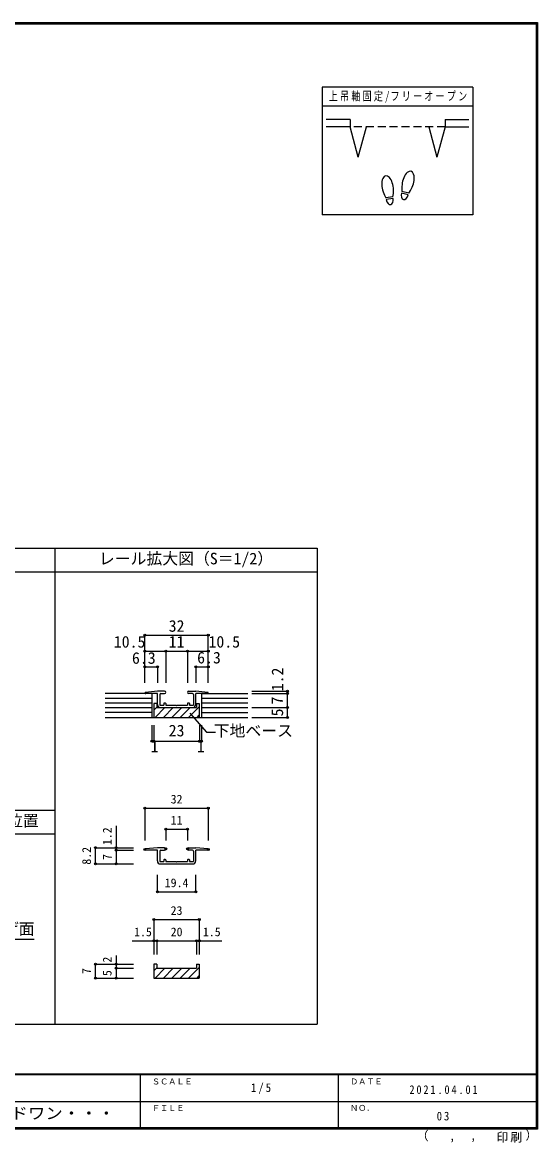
# Model space of a CAD drawing. Units: millimetres, scale not verified, with parts at other scales. Extents: x -973 to 977, y -718 to 696.
# Drawn here: x 327 to 977, y -718 to 696 of the extents above; entities that cross this region are included whole.
import ezdxf
from ezdxf.enums import TextEntityAlignment as Align

# ---------------------------------------------------------------- set-up
doc = ezdxf.new("R2010")
doc.units = ezdxf.units.MM
doc.header["$LTSCALE"] = 5
doc.header["$PDMODE"] = 32
doc.header["$PDSIZE"] = 2.5
doc.linetypes.add('DASHED1', pattern=[1.8, 1.2, -0.6])
doc.linetypes.add('DASHED2', pattern=[3, 2, -1])
for name, color, linetype in [('0-0_補助線', 7, 'Continuous'), ('0-8_戸当り', 3, 'Continuous'), ('0-A_文字', 7, 'Continuous'), ('0-E', 4, 'Continuous'), ('1-E', 7, 'Continuous'), ('F-1_枠', 6, 'Continuous'), ('F-A_文字', 7, 'Continuous')]:
    doc.layers.add(name, color=color, linetype=linetype)
doc.styles.add('ＭＳ ゴシック', font='')
doc.styles.get('ＭＳ ゴシック').set_extended_font_data('MS Gothic')

# ---------------------------------------------------------------- blocks, each defined once
blk = doc.blocks.new('01')
at = {"layer": '0-0_補助線'}
for p, q in [((-24.25, 10.045), (-39.25, 8.545)), ((-24.25, 7.045), (-39.25, 7.045)), ((-15.25, 10.045), (-24.25, 10.045)), ((-24.25, -6.705), (-24.25, 7.045)), ((-21.25, 5.795), (-21.25, -7.455)), ((-20, 7.045), (-15.25, 7.045)), ((15.25, 10.045), (24.25, 10.045)), ((20, 7.045), (15.25, 7.045)), ((21.25, 5.795), (21.25, -7.455)), ((39.25, 8.545), (24.25, 10.045)), ((39.25, 7.045), (24.25, 7.045)), ((24.25, -6.705), (24.25, 7.045)), ((-21.25, -7.455), (-16.25, -7.455)), ((-20.5, -10.455), (20.5, -10.455)), ((-16.25, -5.455), (-16.25, -7.455)), ((-14.25, -4.955), (-15.75, -4.955)), ((-13.75, -5.455), (-13.75, -7.455)), ((13.75, -5.455), (13.75, -7.455)), ((15.75, -4.955), (14.25, -4.955)), ((16.25, -5.455), (16.25, -7.455)), ((16.25, -7.455), (21.25, -7.455))]:
    blk.add_line(p, q, dxfattribs=at)
blk.add_lwpolyline([(-13.75, -7.455), (-0.75, -7.455), (0, -8.205), (0.75, -7.455), (13.75, -7.455)], dxfattribs=at)
for centre, radius, start, end in [((-39.25, 7.795), 0.75, 90, 270), ((-20, 5.795), 1.25, 90, 180), ((-15.25, 8.545), 1.5, 0, 90), ((-15.25, 8.545), 1.5, 270, 0), ((15.25, 8.545), 1.5, 90, 180), ((15.25, 8.545), 1.5, 180, 270), ((20, 5.795), 1.25, 0, 90), ((39.25, 7.795), 0.75, 270, 90), ((-20.5, -6.705), 3.75, 180, 270), ((-15.75, -5.455), 0.5, 90, 180), ((-14.25, -5.455), 0.5, 0, 90), ((14.25, -5.455), 0.5, 90, 180), ((15.75, -5.455), 0.5, 0, 90), ((20.5, -6.705), 3.75, 270, 0)]:
    blk.add_arc(centre, radius, start, end, dxfattribs=at)

msp = doc.modelspace()

# ---------------------------------------------------------------- linework, layer by layer
at = {"layer": '0-8_戸当り', "color": 2}
for p, q in [((739.986, 573.251), (709.986, 573.251)), ((739.986, 573.251), (739.986, 564.251)), ((859.986, 573.251), (859.986, 564.251)), ((859.986, 573.251), (889.986, 573.251)), ((739.986, 564.251), (709.986, 564.251)), ((750.339, 525.614), (739.986, 564.251)), ((750.339, 525.614), (760.692, 564.251)), ((839.281, 564.251), (849.634, 525.614)), ((859.986, 564.251), (849.634, 525.614)), ((859.986, 564.251), (889.986, 564.251))]:
    msp.add_line(p, q, dxfattribs=at)
at = {"layer": '0-8_戸当り', "color": 7, "linetype": 'DASHED2'}
msp.add_line((859.986, 564.251), (739.986, 564.251), dxfattribs=at)
at = {"layer": '0-8_戸当り'}
for p, q in [((814.022, 480.235), (805.542, 482.507)), ((794.011, 475.878), (785.365, 474.353)), ((794.376, 473.81), (785.73, 472.285)), ((813.479, 478.206), (804.998, 480.478))]:
    msp.add_line(p, q, dxfattribs=at)
for centre, major_axis, ratio, start_param, end_param in [((813.267, 494.378), (3.644, 13.601), 0.5, 4.34059143, 8.22577918), ((787.35, 488.377), (-2.445, 13.867), 0.5, 4.34059143, 8.22577918), ((787.42, 487.981), (-2.963, 16.802), 0.4, 1.85063327, 2.44287679), ((787.42, 487.981), (-2.963, 16.802), 0.4, 3.84030852, 4.43255203), ((813.163, 493.989), (4.416, 16.48), 0.4, 1.85063327, 2.44287679), ((813.163, 493.989), (4.416, 16.48), 0.4, 3.84030852, 4.43255203), ((790.053, 473.047), (-1.27, 7.205), 0.6, 1.57079633, 4.71238898), ((809.238, 479.342), (1.894, 7.067), 0.6, 1.57079633, 4.71238898)]:
    msp.add_ellipse(centre, major_axis=major_axis, ratio=ratio, start_param=start_param, end_param=end_param, dxfattribs=at)
at = {"layer": '0-A_文字', "color": 3}
for p, q in [((704.986, 614.167), (704.986, 453.167)), ((894.986, 614.167), (704.986, 614.167)), ((894.986, 590.167), (704.986, 590.167))]:
    msp.add_line(p, q, dxfattribs=at)
msp.add_lwpolyline([(894.986, 614.167), (894.986, 453.167), (704.986, 453.167)], dxfattribs=at)
at = {"layer": '0-E', "color": 3}
for p, q in [((36.653, 32.5), (367.598, 32.5)), ((367.598, 32.5), (698.543, 32.5)), ((367.598, 32.5), (367.598, -568.322)), ((698.543, 32.5), (698.543, -568.322)), ((36.653, 2.5), (367.598, 2.5)), ((367.598, 2.5), (698.543, 2.5)), ((36.653, -298.322), (367.598, -298.322)), ((36.653, -328.322), (367.598, -328.322))]:
    msp.add_line(p, q, dxfattribs=at)
at = {"layer": '0-E'}
for p, q in [((481.149, -295.687), (561.149, -295.687)), ((481.149, -295.687), (481.149, -336.575)), ((561.149, -295.687), (561.149, -336.575)), ((444.84, -317.88), (444.84, -348.628)), ((507.399, -322.264), (534.899, -322.264)), ((507.399, -322.264), (507.399, -336.575)), ((534.899, -322.264), (534.899, -336.575)), ((418.766, -366.128), (418.766, -345.628)), ((418.766, -345.628), (444.84, -345.628)), ((444.84, -345.628), (466.647, -345.628)), ((444.84, -348.628), (466.647, -348.628)), ((444.84, -348.628), (444.84, -366.128)), ((418.766, -366.128), (444.84, -366.128)), ((444.84, -366.128), (466.647, -366.128)), ((496.899, -401.277), (496.899, -380.008)), ((545.399, -401.277), (545.399, -380.008)), ((496.899, -401.277), (545.399, -401.277)), ((492.399, -436.222), (549.82, -436.222)), ((492.399, -436.222), (492.399, -463.213)), ((549.82, -436.222), (549.82, -463.213)), ((464.998, -463.213), (496.149, -463.213)), ((492.399, -463.213), (492.399, -480.632)), ((496.149, -463.213), (496.149, -480.632)), ((496.149, -463.213), (546.149, -463.213)), ((546.149, -463.213), (546.149, -480.632)), ((546.149, -463.213), (578.367, -463.213)), ((549.82, -463.213), (549.82, -480.632)), ((418.766, -510.162), (418.766, -492.662)), ((418.766, -492.662), (444.84, -492.662)), ((444.84, -481.575), (444.84, -497.662)), ((444.84, -492.662), (466.647, -492.662)), ((444.84, -497.662), (466.647, -497.662)), ((444.84, -497.662), (444.84, -510.162)), ((418.766, -510.162), (444.84, -510.162)), ((444.84, -510.162), (466.647, -510.162))]:
    msp.add_line(p, q, dxfattribs=at)
at = {"layer": '0-E', "color": 7}
msp.add_line((240.592, -461.237), (341.323, -461.237), dxfattribs=at)
at = {"layer": '0-E', "color": 3}
msp.add_lwpolyline([(36.653, 32.5), (36.653, -568.322), (698.543, -568.322)], dxfattribs=at)
at = {"layer": '0-E', "color": 7}
for p in [(481.149, -295.687), (561.149, -295.687), (507.399, -322.264), (534.899, -322.264), (418.766, -345.628), (444.84, -345.628), (444.84, -348.628), (481.149, -347.878), (507.399, -347.128), (534.899, -347.128), (561.149, -347.878), (418.766, -366.128), (444.84, -366.128), (496.899, -401.277), (545.399, -401.277), (492.399, -436.222), (549.82, -436.222), (492.399, -463.213), (496.149, -463.213), (546.149, -463.213), (549.82, -463.213), (418.766, -492.662), (444.84, -492.662), (418.766, -510.162), (444.84, -497.662), (444.84, -510.162)]:
    msp.add_point(p, dxfattribs=at)
at = {"layer": '1-E', "color": 4}
for p, q in [((481.149, -137.575), (481.149, -77.575)), ((481.149, -77.575), (561.149, -77.575)), ((561.149, -137.575), (561.149, -77.575)), ((481.149, -97.575), (561.149, -97.575)), ((507.399, -97.575), (507.399, -137.575)), ((534.899, -97.575), (534.899, -137.575)), ((545.399, -117.575), (561.149, -117.575)), ((545.399, -117.575), (545.399, -137.575)), ((616.149, -148.215), (661.149, -148.215)), ((616.149, -151.215), (661.149, -151.215)), ((661.149, -181.215), (661.149, -148.215)), ((492.399, -172.098), (496.149, -168.348)), ((493.889, -181.215), (506.389, -168.715)), ((504.495, -181.215), (516.995, -168.715)), ((515.102, -181.215), (527.602, -168.715)), ((525.708, -181.215), (538.208, -168.715)), ((536.315, -181.215), (549.82, -167.71)), ((616.149, -168.715), (661.149, -168.715)), ((546.922, -181.215), (549.82, -178.316)), ((616.149, -181.215), (661.149, -181.215)), ((489.899, -191.129), (489.899, -211.129)), ((492.399, -191.129), (492.399, -211.129)), ((549.899, -191.129), (549.899, -211.129)), ((552.399, -191.129), (552.399, -211.129)), ((489.899, -211.129), (552.399, -211.129)), ((492.399, -501.045), (496.149, -497.295)), ((493.889, -510.162), (506.389, -497.662)), ((504.495, -510.162), (516.995, -497.662)), ((515.102, -510.162), (527.602, -497.662)), ((525.708, -510.162), (538.208, -497.662)), ((536.315, -510.162), (549.82, -496.657)), ((546.922, -510.162), (549.82, -507.264))]:
    msp.add_line(p, q, dxfattribs=at)
at = {"layer": '1-E', "color": 2}
for p, q in [((489.935, -151.215), (431.149, -151.215)), ((489.899, -151.215), (489.899, -181.215)), ((552.363, -151.215), (611.149, -151.215)), ((552.399, -151.215), (552.399, -181.215)), ((431.149, -181.215), (611.149, -181.215))]:
    msp.add_line(p, q, dxfattribs=at)
at = {"layer": '1-E'}
for p, q in [((496.899, -148.215), (481.899, -149.715)), ((496.899, -151.215), (481.899, -151.215)), ((505.899, -148.215), (496.899, -148.215)), ((496.899, -164.965), (496.899, -151.215)), ((499.899, -152.465), (499.899, -165.715)), ((501.149, -151.215), (505.899, -151.215)), ((536.399, -148.215), (545.399, -148.215)), ((541.149, -151.215), (536.399, -151.215)), ((542.399, -152.465), (542.399, -165.715)), ((560.399, -149.715), (545.399, -148.215)), ((560.399, -151.215), (545.399, -151.215)), ((545.399, -164.965), (545.399, -151.215)), ((489.899, -157.215), (431.149, -157.215)), ((489.899, -163.215), (431.149, -163.215)), ((489.899, -169.215), (431.149, -169.215)), ((499.899, -165.715), (504.899, -165.715)), ((500.649, -168.715), (541.649, -168.715)), ((504.899, -163.715), (504.899, -165.715)), ((506.899, -163.215), (505.399, -163.215)), ((507.399, -163.715), (507.399, -165.715)), ((534.899, -163.715), (534.899, -165.715)), ((536.899, -163.215), (535.399, -163.215)), ((537.399, -163.715), (537.399, -165.715)), ((537.399, -165.715), (542.399, -165.715)), ((611.149, -157.286), (552.399, -157.286)), ((611.149, -163.286), (552.399, -163.286)), ((611.149, -169.286), (552.399, -169.286)), ((489.899, -175.215), (431.149, -175.215)), ((537.916, -175.97), (559.029, -199.751)), ((611.149, -175.286), (552.399, -175.286)), ((559.029, -199.751), (570.121, -199.751))]:
    msp.add_line(p, q, dxfattribs=at)
at = {"layer": '1-E', "color": 3}
for p, q in [((496.149, -163.715), (492.399, -163.715)), ((496.149, -163.715), (496.149, -168.715)), ((496.149, -168.715), (546.149, -168.715)), ((546.149, -163.715), (549.82, -163.715)), ((546.149, -163.715), (546.149, -168.715)), ((549.82, -163.714), (549.82, -181.215)), ((496.149, -492.662), (492.399, -492.662)), ((496.149, -492.662), (496.149, -497.662)), ((546.149, -492.662), (549.82, -492.662)), ((546.149, -492.662), (546.149, -497.662)), ((549.82, -492.662), (549.82, -510.162)), ((496.149, -497.662), (546.149, -497.662))]:
    msp.add_line(p, q, dxfattribs=at)
at = {"layer": '1-E', "color": 4}
msp.add_lwpolyline([(481.149, -117.575), (496.899, -117.575), (496.899, -137.575)], dxfattribs=at)
at = {"layer": '1-E', "color": 3}
for points in [[(492.399, -163.714), (492.399, -181.215), (549.82, -181.215)], [(492.399, -492.662), (492.399, -510.162), (549.82, -510.162)]]:
    msp.add_lwpolyline(points, dxfattribs=at)
at = {"layer": '1-E'}
msp.add_lwpolyline([(507.399, -165.715), (520.399, -165.715), (521.149, -166.465), (521.899, -165.715), (534.899, -165.715)], dxfattribs=at)
for centre, radius, start, end in [((481.899, -150.465), 0.75, 90, 270), ((501.149, -152.465), 1.25, 90, 180), ((505.899, -149.715), 1.5, 0, 90), ((505.899, -149.715), 1.5, 270, 0), ((536.399, -149.715), 1.5, 90, 180), ((536.399, -149.715), 1.5, 180, 270), ((541.149, -152.465), 1.25, 0, 90), ((560.399, -150.465), 0.75, 270, 90), ((500.649, -164.965), 3.75, 180, 270), ((505.399, -163.715), 0.5, 90, 180), ((506.899, -163.715), 0.5, 0, 90), ((535.399, -163.715), 0.5, 90, 180), ((536.899, -163.715), 0.5, 0, 90), ((541.649, -164.965), 3.75, 270, 0)]:
    msp.add_arc(centre, radius, start, end, dxfattribs=at)
at = {"layer": '1-E', "linetype": 'DASHED1'}
for centre, start, end in [((481.899, -150.465), 270, 90), ((560.399, -150.465), 90, 270)]:
    msp.add_arc(centre, 0.75, start, end, dxfattribs=at)
at = {"layer": '1-E'}
for p in [(481.149, -77.575), (561.149, -77.575), (481.149, -97.575), (507.399, -97.575), (534.899, -97.575), (561.149, -97.575), (481.149, -117.575), (496.899, -117.575), (545.399, -117.575), (561.149, -117.575), (661.149, -148.215), (661.149, -151.215), (661.149, -168.715), (661.149, -181.215), (489.899, -211.129), (492.399, -211.129), (549.899, -211.129), (552.399, -211.129)]:
    msp.add_point(p, dxfattribs=at)
at = {"layer": 'F-1_枠'}
for p, q in [((-973.347, 695.833), (976.653, 695.833)), ((-973.347, 695), (976.653, 695)), ((-973.347, 694.167), (976.653, 694.167)), ((974.986, 695.833), (974.986, -700.833)), ((975.82, 695.833), (975.82, -700.833)), ((976.653, 695.833), (976.653, -700.833)), ((976.653, -631.667), (-973.347, -631.667)), ((976.653, -632.5), (-973.347, -632.5)), ((474.986, -632.5), (474.986, -699.167)), ((724.986, -632.5), (724.986, -699.167)), ((1.653, -665.833), (974.986, -665.834)), ((976.653, -699.167), (-973.347, -699.167)), ((976.653, -700), (-973.347, -700)), ((976.653, -700.833), (-973.347, -700.833))]:
    msp.add_line(p, q, dxfattribs=at)

# ---------------------------------------------------------------- block references
at = {"layer": '0-E'}
msp.add_blockref('01', (521.149, -355.672), dxfattribs=at)

# ---------------------------------------------------------------- texts
at = {"layer": '0-A_文字', "insert": (713.111, 594.667), "char_height": 11, "attachment_point": 7, "style": 'ＭＳ ゴシック'}
msp.add_mtext('\\T1.23;\\W0.75;上吊軸固定/フリーオープン', dxfattribs=at)
at = {"layer": '0-E', "color": 7, "style": 'ＭＳ ゴシック'}
for s, height, p in [('レール拡大図（S＝1/2）', 14.66, (423.07, 7.5)), ('32', 11, (513.649, -293.187)), ('レール埋込時 フロアー貼込位置', 14.66, (57.125, -323.322)), ('11', 11, (513.649, -319.764)), ('19.4', 11, (506.149, -398.777)), ('23', 11, (513.609, -433.722)), ('壁仕上げ面', 14.66, (241.899, -459.765)), ('1.5', 11, (467.501, -460.713)), ('20', 11, (513.649, -460.713)), ('1.5', 11, (554.293, -460.713))]:
    msp.add_text(s, height=height, dxfattribs=at).set_placement(p, align=Align.BOTTOM_LEFT)
for s, p in [('1.2', (442.34, -342.457)), ('8.2', (416.266, -367.128)), ('7', (442.34, -361.128)), ('2', (442.34, -490.732)), ('7', (416.266, -505.162)), ('5', (442.34, -507.662))]:
    msp.add_text(s, height=11, rotation=90, dxfattribs=at).set_placement(p, align=Align.BOTTOM_LEFT)
at = {"layer": '1-E', "style": 'ＭＳ ゴシック'}
for s, p in [('32', (511.149, -77.531)), ('10.5', (441.869, -97.531)), ('11', (511.149, -97.531)), ('10.5', (561.357, -97.531)), ('6.3', (547.049, -117.531)), ('6.3', (464.79, -117.983)), ('23', (511.149, -209.564)), ('下地ベース', (567.964, -209.808)), ('1', (488.314, -229.534)), ('1', (546.725, -229.534))]:
    msp.add_text(s, height=14.66, dxfattribs=at).set_placement(p, align=Align.BOTTOM_LEFT)
for s, p in [('1.2', (660.134, -148.295)), ('7', (659.714, -164.965)), ('5', (659.924, -179.965))]:
    msp.add_text(s, height=14.66, rotation=90, dxfattribs=at).set_placement(p, align=Align.BOTTOM_LEFT)
at = {"layer": 'F-A_文字', "style": 'ＭＳ ゴシック'}
for s, height, p in [('ＳＣＡＬＥ', 7.331, (489.986, -646.667)), ('ＤＡＴＥ', 7.331, (739.986, -646.667)), ('ＦＩＬＥ', 7.331, (489.986, -680)), ('ＮＯ．', 7.331, (739.986, -680.001)), ('（', 11, (823.992, -718.052)), ('）', 11, (961.387, -717.355)), (',', 11, (865.199, -718.052)), (',', 11, (891.686, -717.588))]:
    msp.add_text(s, height=height, dxfattribs=at).set_placement(p, align=Align.BOTTOM_LEFT)
at = {"layer": 'F-A_文字', "style": 'ＭＳ ゴシック', "width": 1.1}
msp.add_text('ウッドワン・・・', height=14.66, dxfattribs=at).set_placement((267.486, -692.5), align=Align.BOTTOM_LEFT)
at = {"layer": 'F-A_文字', "char_height": 11, "attachment_point": 7, "style": 'ＭＳ ゴシック'}
for s, insert in [('\\T1.38;\\W0.9;1/5', (614.986, -656.667)), ('\\T1.39;\\W0.85;2021.04.01', (814.986, -656.667)), ('\\T1.36;\\W0.9;03', (849.361, -690.001)), ('\\T1.17;印刷', (924.678, -717.82))]:
    msp.add_mtext(s, dxfattribs=dict(at, insert=insert))

doc.saveas('drawing.dxf')
